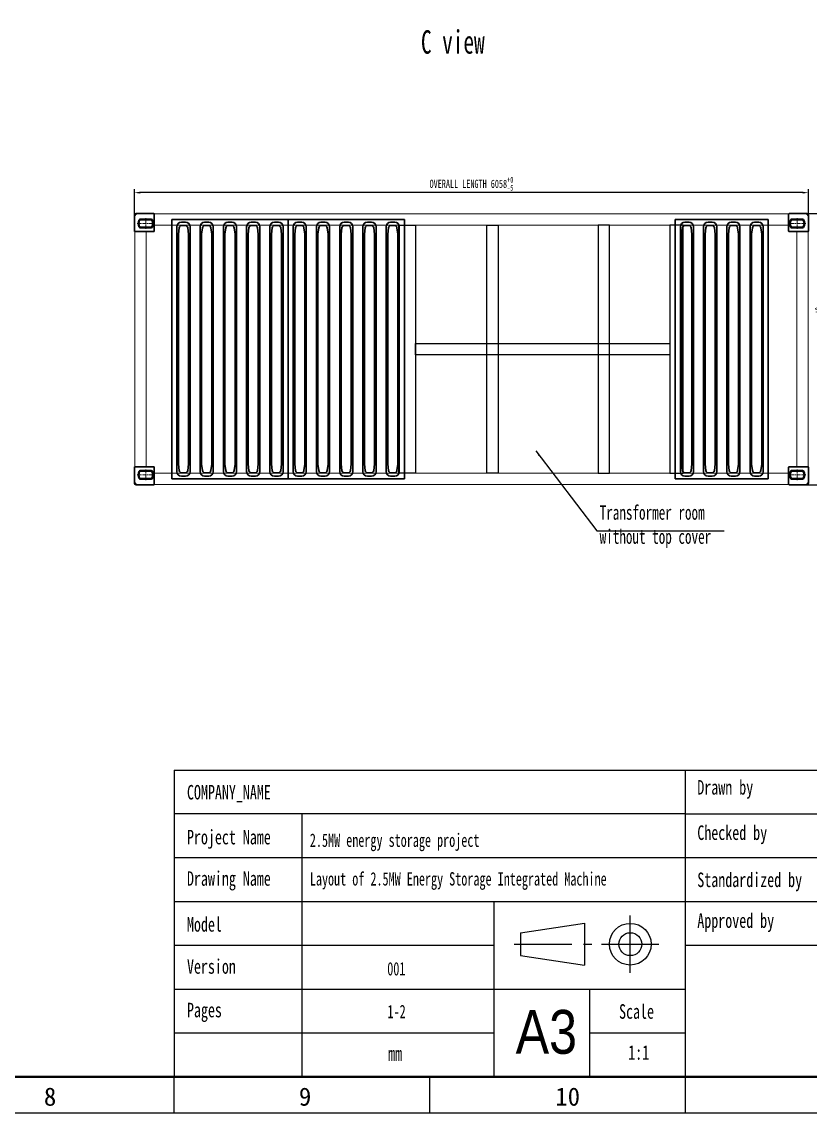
# Model space of a CAD drawing. Header units: millimetres. Extents: x 55614 to 110757, y -66981 to -47484.
# Drawn here: x 72626 to 79712, y -66981 to -57167 of the extents above; entities that cross this region are included whole.
import ezdxf

# ---------------------------------------------------------------- set-up
doc = ezdxf.new("R2010")
doc.units = ezdxf.units.MM
doc.linetypes.add('CENTER', pattern=[50.8, 31.75, -6.35, 6.35, -6.35])
doc.layers.get('0').update_dxf_attribs({"lineweight": 15})
doc.layers.get('Defpoints').update_dxf_attribs({"lineweight": 15})
for name, color, linetype, lineweight in [('AM_0', 7, 'Continuous', 30), ('AM_7', 4, 'CENTER', 15), ('THICK', 7, 'Continuous', 0), ('标注', 1, 'Continuous', 18)]:
    doc.layers.add(name, color=color, linetype=linetype, lineweight=lineweight)
doc.layers.add('FORM', color=7, linetype='Continuous')
doc.layers.add('LY_Partlib2', color=7, linetype='Continuous')
doc.styles.add('KEHUA', font='STFANGSO.TTF')
doc.styles.get("Standard").update_dxf_attribs({"font": 'isocp.shx', "width": 0.707, "bigfont": 'hztxt.shx'})
doc.styles.add('仿宋', font='仿宋_GB2312.ttf', dxfattribs={"width": 0.8})
doc.styles.add('标准', font='simsun.ttc', dxfattribs={"width": 0.667})
doc.dimstyles.new('12倍', dxfattribs={"dimscale": 21, "dimtxt": 3.5, "dimasz": 2.5, "dimexe": 1.5, "dimexo": 0, "dimgap": 1, "dimtad": 1, "dimtoh": 1, "dimdsep": 46, "dimtxsty": '仿宋', "dimcen": 2.5, "dimdle": 5, "dimclrd": 4, "dimclre": 4, "dimclrt": 3, "dimadec": 0, "dimazin": 0, "dimtfac": 1, "dimtmove": 0, "dimatfit": 3, "dimfxl": 1, "dimtolj": 1, "dimarcsym": 0})

# ---------------------------------------------------------------- blocks, each defined once
blk = doc.blocks.new('1')
at = {"layer": 'FORM', "color": 8}
for p, q in [((2086.63, 2725.7), (2086.63, 2683.47)), ((2086.63, 2725.7), (2222.37, 2725.7)), ((2157.01, 2683.47), (2157.01, 2725.7)), ((2157.01, 2719.67), (2086.63, 2719.67)), ((2104.22, 2719.67), (2104.22, 2683.47)), ((2157.01, 2719.67), (2222.37, 2719.67)), ((2086.63, 2713.64), (2222.37, 2713.64)), ((2086.63, 2707.6), (2222.37, 2707.6)), ((2130.62, 2707.6), (2130.62, 2683.47)), ((2086.63, 2701.57), (2130.62, 2701.57)), ((2157.01, 2701.57), (2222.37, 2701.57)), ((2086.63, 2695.54), (2157.01, 2695.54)), ((2143.82, 2695.54), (2143.82, 2683.47)), ((2086.63, 2689.5), (2130.62, 2689.5)), ((2143.82, 2689.5), (2157.01, 2689.5))]:
    blk.add_line(p, q, dxfattribs=at)
at = {"layer": 'FORM', "color": 8, "ltscale": 0.3}
for p, q in [((2134.33, 2703.3), (2143.11, 2704.6)), ((2143.11, 2704.6), (2143.11, 2698.85)), ((2134.33, 2703.3), (2134.33, 2700.14)), ((2134.33, 2700.14), (2143.11, 2698.85))]:
    blk.add_line(p, q, dxfattribs=at)
at = {"layer": 'FORM', "color": 5, "linetype": 'CENTER', "ltscale": 0.25}
for p, q in [((2149.42, 2697.77), (2149.42, 2705.67)), ((2133.44, 2701.72), (2144.11, 2701.72)), ((2145.47, 2701.72), (2153.37, 2701.72))]:
    blk.add_line(p, q, dxfattribs=at)
at = {"layer": 'FORM', "color": 4}
for p, q in [((2086.63, 2678.44), (2086.63, 2683.47)), ((2121.82, 2678.44), (2121.82, 2683.47)), ((2157.01, 2678.44), (2157.01, 2683.47))]:
    blk.add_line(p, q, dxfattribs=at)
at = {"layer": 'FORM', "color": 6}
blk.add_lwpolyline([(1805.08, 2977.08), (2227.4, 2977.08), (2227.4, 2678.44), (1805.08, 2678.44)], close=True, dxfattribs=at)
at = {"layer": 'FORM', "color": 8, "lineweight": 40}
blk.add_lwpolyline([(1810.11, 2683.47), (2222.37, 2683.47), (2222.37, 2972.06), (1810.11, 2972.06)], close=True, dxfattribs=at)
at = {"layer": 'FORM', "color": 8, "ltscale": 0.3}
for radius in [2.87, 1.58]:
    blk.add_circle((2149.42, 2701.72), radius, dxfattribs=at)
at = {"lineweight": -3, "char_height": 2, "attachment_point": 1}
for s, insert, width in [('{\\fSimSun|b0|i0|c134|p2;Drawn by}', (2158.65, 2724.33), 10.3452), ('{\\fSimSun|b0|i0|c134|p2;COMPANY_NAME}', (2088.39, 2723.65), 12.2033), ('{\\fSimSun|b0|i0|c134|p2;Checked by}', (2158.65, 2718.08), 11.65), ('{\\fSimSun|b0|i0|c134|p2;Project Name}', (2088.39, 2717.47), 16.3391), ('{\\fSimSun|b0|i0|c134|p2;Drawing Name }', (2088.39, 2711.77), 17.0089), ('{\\fSimSun|b0|i0|c134|p2;Standardized by}', (2158.65, 2711.59), 20.0174), ('{\\fSimSun|b0|i0|c134|p2;Approved by}', (2158.65, 2705.97), 16.8607), ('{\\fSimSun|b0|i0|c134|p2;Model}', (2088.39, 2705.45), 11.3587), ('{\\fSimSun|b0|i0|c134|p2;Version}', (2088.39, 2699.65), 9.1743), ('{\\fSimSun|b0|i0|c134|p2;Pages}', (2088.39, 2693.65), 8.3588), ('{\\fSimSun|b0|i0|c134|p2;Scale}', (2147.88, 2693.45), 8.8074), ('{\\fSimSun|b0|i0|c134|p2;mm}', (2116.09, 2687.65), 8.3588), ('{\\fSimSun|b0|i0|c134|p2;1:1}', (2149.14, 2687.8), 8.3588)]:
    blk.add_mtext(s, dxfattribs=dict(at, insert=insert, width=width))
at = {"layer": 'FORM', "color": 4, "style": 'KEHUA'}
for s, height, p in [('8', 2.51, (2068.69, 2679.47)), ('9', 2.51, (2103.8, 2679.47)), ('10', 2.514, (2139.09, 2679.47))]:
    blk.add_text(s, height=height, dxfattribs=at).set_placement(p)
at = {"layer": 'FORM', "color": 8, "insert": (2133.64, 2692.66), "char_height": 6.0331, "width": 13.9728, "attachment_point": 1, "style": 'KEHUA'}
blk.add_mtext('{\\fArial Narrow|b0|i0|c0|p34;A3}', dxfattribs=at)
blk = doc.blocks.new('*D1525')
at = {"layer": 'Defpoints', "color": 0}
for p in [(73638.4, -58703.5), (73638.4, -58953), (79696.4, -58953)]:
    blk.add_point(p, dxfattribs=at)
at = {"layer": 'THICK', "color": 4, "linetype": 'Continuous', "lineweight": -2}
for p, q in [((73638.4, -58953), (73638.4, -58672)), ((79696.4, -58953), (79696.4, -58672)), ((79643.9, -58703.5), (73690.9, -58703.5))]:
    blk.add_line(p, q, dxfattribs=at)
at = {"layer": 'THICK', "color": 4}
for points in [[(73690.9, -58694.7), (73690.9, -58712.2), (73638.4, -58703.5)], [(79643.9, -58712.2), (79643.9, -58694.7), (79696.4, -58703.5)]]:
    blk.add_solid(points, dxfattribs=at)
at = {"layer": 'THICK', "color": 3, "lineweight": -3, "insert": (76667.4, -58623.7), "char_height": 73.5, "attachment_point": 5, "style": '标准'}
blk.add_mtext('\\A1;OVERALL LENGTH {\\A1;6058{\\H0.7x;\\S+0^ -5;}}', dxfattribs=at)
blk = doc.blocks.new('*D1526')
at = {"layer": 'Defpoints', "color": 0}
for p in [(79641.6, -58892), (79641.6, -61330), (79895.5, -61330)]:
    blk.add_point(p, dxfattribs=at)
at = {"layer": 'THICK', "color": 4, "linetype": 'Continuous', "lineweight": -2}
for p, q in [((79641.6, -58892), (79927, -58892)), ((79895.5, -58944.5), (79895.5, -61277.5)), ((79641.6, -61330), (79927, -61330))]:
    blk.add_line(p, q, dxfattribs=at)
at = {"layer": 'THICK', "color": 4}
for points in [[(79904.2, -58944.5), (79886.7, -58944.5), (79895.5, -58892)], [(79886.7, -61277.5), (79904.2, -61277.5), (79895.5, -61330)]]:
    blk.add_solid(points, dxfattribs=at)
at = {"layer": 'THICK', "color": 3, "lineweight": -3, "insert": (79815.7, -60111), "char_height": 73.5, "attachment_point": 5, "rotation": 90, "style": '标准'}
blk.add_mtext('\\A1;OVERALL HEIGHT {\\A1;2438{\\H0.7x;\\S+0^ -5;}}', dxfattribs=at)
blk = doc.blocks.new('EYT57U4')
at = {"layer": 'AM_0'}
for p, q in [((24761.9, 5416.6), (24761.9, 7748.6)), ((24761.9, 7748.6), (25597.9, 7748.6)), ((24807.4, 7683.6), (24807.4, 5481.6)), ((24828.2, 7673.7), (24820.9, 7615.6)), ((24847.4, 7723.6), (24885.4, 7723.6)), ((24853, 7695.6), (24879.8, 7695.6)), ((24911.9, 7615.6), (24904.6, 7673.7)), ((24925.4, 7683.6), (24925.4, 5481.6)), ((25016.4, 7683.6), (25016.4, 5481.6)), ((25037.2, 7673.7), (25029.9, 7615.6)), ((25056.4, 7723.6), (25094.4, 7723.6)), ((25062, 7695.6), (25088.8, 7695.6)), ((25120.9, 7615.6), (25113.6, 7673.7)), ((25134.4, 7683.6), (25134.4, 5481.6)), ((25225.4, 7683.6), (25225.4, 5481.6)), ((25246.2, 7673.7), (25238.9, 7615.6)), ((25265.4, 7723.6), (25303.4, 7723.6)), ((25271, 7695.6), (25297.8, 7695.6)), ((25329.9, 7615.6), (25322.6, 7673.7)), ((25343.4, 7683.6), (25343.4, 5481.6)), ((25434.4, 7683.6), (25434.4, 5481.6)), ((25455.2, 7673.7), (25447.9, 7615.6)), ((25474.4, 7723.6), (25512.4, 7723.6)), ((25480, 7695.6), (25506.8, 7695.6)), ((25538.9, 7615.6), (25531.6, 7673.7)), ((25552.4, 7683.6), (25552.4, 5481.6)), ((25597.9, 5416.6), (25597.9, 7748.6)), ((24820.9, 7615.6), (24820.9, 5549.6)), ((24911.9, 7615.6), (24911.9, 5549.6)), ((25029.9, 7615.6), (25029.9, 5549.6)), ((25120.9, 7615.6), (25120.9, 5549.6)), ((25238.9, 7615.6), (25238.9, 5549.6)), ((25329.9, 7615.6), (25329.9, 5549.6)), ((25447.9, 7615.6), (25447.9, 5549.6)), ((25538.9, 7615.6), (25538.9, 5549.6)), ((24828.2, 5491.5), (24820.9, 5549.6)), ((24911.9, 5549.6), (24904.6, 5491.5)), ((25037.2, 5491.5), (25029.9, 5549.6)), ((25120.9, 5549.6), (25113.6, 5491.5)), ((25246.2, 5491.5), (25238.9, 5549.6)), ((25329.9, 5549.6), (25322.6, 5491.5)), ((25455.2, 5491.5), (25447.9, 5549.6)), ((25538.9, 5549.6), (25531.6, 5491.5)), ((24761.9, 5416.6), (25597.9, 5416.6)), ((24847.4, 5441.6), (24885.4, 5441.6)), ((24853, 5469.6), (24879.8, 5469.6)), ((25056.4, 5441.6), (25094.4, 5441.6)), ((25062, 5469.6), (25088.8, 5469.6)), ((25265.4, 5441.6), (25303.4, 5441.6)), ((25271, 5469.6), (25297.8, 5469.6)), ((25474.4, 5441.6), (25512.4, 5441.6)), ((25480, 5469.6), (25506.8, 5469.6))]:
    blk.add_line(p, q, dxfattribs=at)
for centre, radius, start, end in [((24847.4, 7683.6), 40, 90, 180), ((24853, 7670.6), 25, 90, 172.87498), ((24879.8, 7670.6), 25, 7.12502, 90), ((24885.4, 7683.6), 40, 0, 90), ((25056.4, 7683.6), 40, 90, 180), ((25062, 7670.6), 25, 90, 172.87498), ((25088.8, 7670.6), 25, 7.12502, 90), ((25094.4, 7683.6), 40, 0, 90), ((25265.4, 7683.6), 40, 90, 180), ((25271, 7670.6), 25, 90, 172.87498), ((25297.8, 7670.6), 25, 7.12502, 90), ((25303.4, 7683.6), 40, 0, 90), ((25474.4, 7683.6), 40, 90, 180), ((25480, 7670.6), 25, 90, 172.87498), ((25506.8, 7670.6), 25, 7.12502, 90), ((25512.4, 7683.6), 40, 0, 90), ((24847.4, 5481.6), 40, 180, 270), ((24853, 5494.6), 25, 187.12502, 270), ((24879.8, 5494.6), 25, 270, 352.87498), ((24885.4, 5481.6), 40, 270, 0), ((25056.4, 5481.6), 40, 180, 270), ((25062, 5494.6), 25, 187.12502, 270), ((25088.8, 5494.6), 25, 270, 352.87498), ((25094.4, 5481.6), 40, 270, 0), ((25265.4, 5481.6), 40, 180, 270), ((25271, 5494.6), 25, 187.12502, 270), ((25297.8, 5494.6), 25, 270, 352.87498), ((25303.4, 5481.6), 40, 270, 0), ((25474.4, 5481.6), 40, 180, 270), ((25480, 5494.6), 25, 187.12502, 270), ((25506.8, 5494.6), 25, 270, 352.87498), ((25512.4, 5481.6), 40, 270, 0)]:
    blk.add_arc(centre, radius, start, end, dxfattribs=at)
blk = doc.blocks.new('EYT5U67U65')
at = {"layer": 'AM_0'}
for p, q in [((871057.3, -62404.9), (871057.3, -60072.9)), ((871057.3, -60072.9), (872102.3, -60072.9)), ((871102.8, -60137.9), (871102.8, -62339.9)), ((871123.5, -60147.8), (871116.3, -60205.9)), ((871142.8, -60097.9), (871180.8, -60097.9)), ((871148.3, -60125.9), (871175.2, -60125.9)), ((871207.3, -60205.9), (871200, -60147.8)), ((871220.8, -60137.9), (871220.8, -62339.9)), ((871311.8, -60137.9), (871311.8, -62339.9)), ((871332.5, -60147.8), (871325.3, -60205.9)), ((871351.8, -60097.9), (871389.8, -60097.9)), ((871357.3, -60125.9), (871384.2, -60125.9)), ((871416.3, -60205.9), (871409, -60147.8)), ((871429.8, -60137.9), (871429.8, -62339.9)), ((871520.8, -60137.9), (871520.8, -62339.9)), ((871541.5, -60147.8), (871534.3, -60205.9)), ((871560.8, -60097.9), (871598.8, -60097.9)), ((871566.3, -60125.9), (871593.2, -60125.9)), ((871625.3, -60205.9), (871618, -60147.8)), ((871638.8, -60137.9), (871638.8, -62339.9)), ((871729.8, -60137.9), (871729.8, -62339.9)), ((871750.5, -60147.8), (871743.3, -60205.9)), ((871769.8, -60097.9), (871807.8, -60097.9)), ((871775.3, -60125.9), (871802.2, -60125.9)), ((871834.3, -60205.9), (871827, -60147.8)), ((871847.8, -60137.9), (871847.8, -62339.9)), ((871938.8, -60137.9), (871938.8, -62339.9)), ((871959.5, -60147.8), (871952.3, -60205.9)), ((871978.8, -60097.9), (872016.8, -60097.9)), ((871984.3, -60125.9), (872011.2, -60125.9)), ((872043.3, -60205.9), (872036, -60147.8)), ((872056.8, -60137.9), (872056.8, -62339.9)), ((872102.3, -62404.9), (872102.3, -60072.9)), ((871116.3, -60205.9), (871116.3, -62271.9)), ((871207.3, -60205.9), (871207.3, -62271.9)), ((871325.3, -60205.9), (871325.3, -62271.9)), ((871416.3, -60205.9), (871416.3, -62271.9)), ((871534.3, -60205.9), (871534.3, -62271.9)), ((871625.3, -60205.9), (871625.3, -62271.9)), ((871743.3, -60205.9), (871743.3, -62271.9)), ((871834.3, -60205.9), (871834.3, -62271.9)), ((871952.3, -60205.9), (871952.3, -62271.9)), ((872043.3, -60205.9), (872043.3, -62271.9)), ((871123.5, -62330), (871116.3, -62271.9)), ((871207.3, -62271.9), (871200, -62330)), ((871332.5, -62330), (871325.3, -62271.9)), ((871416.3, -62271.9), (871409, -62330)), ((871541.5, -62330), (871534.3, -62271.9)), ((871625.3, -62271.9), (871618, -62330)), ((871750.5, -62330), (871743.3, -62271.9)), ((871834.3, -62271.9), (871827, -62330)), ((871959.5, -62330), (871952.3, -62271.9)), ((872043.3, -62271.9), (872036, -62330)), ((871057.3, -62404.9), (872102.3, -62404.9)), ((871142.8, -62379.9), (871180.8, -62379.9)), ((871148.3, -62351.9), (871175.2, -62351.9)), ((871351.8, -62379.9), (871389.8, -62379.9)), ((871357.3, -62351.9), (871384.2, -62351.9)), ((871560.8, -62379.9), (871598.8, -62379.9)), ((871566.3, -62351.9), (871593.2, -62351.9)), ((871769.8, -62379.9), (871807.8, -62379.9)), ((871775.3, -62351.9), (871802.2, -62351.9)), ((871978.8, -62379.9), (872016.8, -62379.9)), ((871984.3, -62351.9), (872011.2, -62351.9))]:
    blk.add_line(p, q, dxfattribs=at)
for centre, radius, start, end in [((871142.8, -60137.9), 40, 90, 180), ((871148.3, -60150.9), 25, 90, 172.87498), ((871175.2, -60150.9), 25, 7.12502, 90), ((871180.8, -60137.9), 40, 0, 90), ((871351.8, -60137.9), 40, 90, 180), ((871357.3, -60150.9), 25, 90, 172.87498), ((871384.2, -60150.9), 25, 7.12502, 90), ((871389.8, -60137.9), 40, 0, 90), ((871560.8, -60137.9), 40, 90, 180), ((871566.3, -60150.9), 25, 90, 172.87498), ((871593.2, -60150.9), 25, 7.12502, 90), ((871598.8, -60137.9), 40, 0, 90), ((871769.8, -60137.9), 40, 90, 180), ((871775.3, -60150.9), 25, 90, 172.87498), ((871802.2, -60150.9), 25, 7.12502, 90), ((871807.8, -60137.9), 40, 0, 90), ((871978.8, -60137.9), 40, 90, 180), ((871984.3, -60150.9), 25, 90, 172.87498), ((872011.2, -60150.9), 25, 7.12502, 90), ((872016.8, -60137.9), 40, 0, 90), ((871142.8, -62339.9), 40, 180, 270), ((871148.3, -62326.9), 25, 187.12502, 270), ((871175.2, -62326.9), 25, 270, 352.87498), ((871180.8, -62339.9), 40, 270, 0), ((871351.8, -62339.9), 40, 180, 270), ((871357.3, -62326.9), 25, 187.12502, 270), ((871384.2, -62326.9), 25, 270, 352.87498), ((871389.8, -62339.9), 40, 270, 0), ((871560.8, -62339.9), 40, 180, 270), ((871566.3, -62326.9), 25, 187.12502, 270), ((871593.2, -62326.9), 25, 270, 352.87498), ((871598.8, -62339.9), 40, 270, 0), ((871769.8, -62339.9), 40, 180, 270), ((871775.3, -62326.9), 25, 187.12502, 270), ((871802.2, -62326.9), 25, 270, 352.87498), ((871807.8, -62339.9), 40, 270, 0), ((871978.8, -62339.9), 40, 180, 270), ((871984.3, -62326.9), 25, 187.12502, 270), ((872011.2, -62326.9), 25, 270, 352.87498), ((872016.8, -62339.9), 40, 270, 0)]:
    blk.add_arc(centre, radius, start, end, dxfattribs=at)

msp = doc.modelspace()

# ---------------------------------------------------------------- linework, layer by layer
for p, q in [((73816.372, -58894.951), (79518.372, -58894.951)), ((73642.372, -61167.951), (73642.372, -59053.951)), ((73742.372, -61167.951), (73742.372, -59053.951)), ((73816.372, -58994.951), (79518.372, -58994.951)), ((79592.372, -61167.951), (79592.372, -59053.951)), ((79692.372, -61167.951), (79692.372, -59053.951)), ((73816.372, -61226.951), (79518.372, -61226.951)), ((73816.372, -61326.951), (79518.372, -61326.951))]:
    msp.add_line(p, q)
at = {"lineweight": -3}
for points in [[(76014.372, -58994.951), (76164.372, -58994.951), (76164.372, -61226.951), (76014.372, -61226.951)], [(78569.373, -58994.951), (78449.373, -58994.951), (78449.373, -61226.951), (78569.373, -61226.951)]]:
    msp.add_lwpolyline(points, close=True, dxfattribs=at)
at = {"color": 1, "lineweight": -3}
for points in [[(76806.872, -58994.951), (76906.872, -58994.951), (76906.872, -61226.951), (76806.872, -61226.951)], [(77906.872, -58994.951), (77806.872, -58994.951), (77806.872, -61226.951), (77906.872, -61226.951)], [(76164.372, -60060.951), (78449.373, -60060.951), (78449.373, -60160.951), (76164.372, -60160.951)]]:
    msp.add_lwpolyline(points, close=True, dxfattribs=at)
at = {"layer": 'AM_0'}
for p, q in [((73816.372, -58895.951), (73816.372, -59045.951)), ((79518.372, -58895.951), (79518.372, -59045.951)), ((73707.372, -59053.951), (73642.372, -59053.951)), ((79627.372, -59053.951), (79692.372, -59053.951)), ((73707.372, -61167.95), (73642.372, -61167.95)), ((73816.372, -61325.951), (73816.372, -61175.951)), ((79518.372, -61325.951), (79518.372, -61175.951)), ((79627.372, -61167.95), (79692.372, -61167.95))]:
    msp.add_line(p, q, dxfattribs=at)
for points in [[(73638.372, -59047.951, 0.41421356), (73644.372, -59053.951), (73810.372, -59053.951, 0.41421356), (73816.372, -59047.951), (73816.372, -58897.951, 0.41421356), (73810.372, -58891.951), (73652.872, -58891.951, 0.41421356), (73638.372, -58906.451)], [(73678.872, -59012.115, 0.28173698), (73690.448, -59019.201), (73789.295, -59019.201, 0.28173698), (73800.872, -59012.115, 0.2406514), (73800.872, -58949.786, 0.28173698), (73789.295, -58942.701), (73690.448, -58942.701, 0.28173698), (73678.872, -58949.786, 0.2406514)], [(73684.66, -59009.158, 0.28173698), (73690.448, -59012.701), (73789.295, -59012.701, 0.28173698), (73795.084, -59009.158, 0.2406514), (73795.084, -58952.743, 0.28173698), (73789.295, -58949.201), (73690.448, -58949.201, 0.28173698), (73684.66, -58952.743, 0.2406514)], [(79696.372, -59047.951, -0.41421356), (79690.372, -59053.951), (79524.372, -59053.951, -0.41421356), (79518.372, -59047.951), (79518.372, -58897.951, -0.41421356), (79524.372, -58891.951), (79681.872, -58891.951, -0.41421356), (79696.372, -58906.451)], [(79655.872, -59012.115, -0.28173698), (79644.295, -59019.201), (79545.448, -59019.201, -0.28173698), (79533.872, -59012.115, -0.2406514), (79533.872, -58949.786, -0.28173698), (79545.448, -58942.701), (79644.295, -58942.701, -0.28173698), (79655.872, -58949.786, -0.2406514)], [(79650.084, -59009.158, -0.28173698), (79644.295, -59012.701), (79545.448, -59012.701, -0.28173698), (79539.66, -59009.158, -0.2406514), (79539.66, -58952.743, -0.28173698), (79545.448, -58949.201), (79644.295, -58949.201, -0.28173698), (79650.084, -58952.743, -0.2406514)], [(73638.372, -61173.951, -0.41421356), (73644.372, -61167.951), (73810.372, -61167.951, -0.41421356), (73816.372, -61173.951), (73816.372, -61323.951, -0.41421356), (73810.372, -61329.951), (73652.872, -61329.951, -0.41421356), (73638.372, -61315.451)], [(73678.872, -61209.786, -0.28173698), (73690.448, -61202.701), (73789.295, -61202.701, -0.28173698), (73800.872, -61209.786, -0.2406514), (73800.872, -61272.115, -0.28173698), (73789.295, -61279.201), (73690.448, -61279.201, -0.28173698), (73678.872, -61272.115, -0.2406514)], [(73684.66, -61212.743, -0.28173698), (73690.448, -61209.201), (73789.295, -61209.201, -0.28173698), (73795.084, -61212.743, -0.2406514), (73795.084, -61269.158, -0.28173698), (73789.295, -61272.701), (73690.448, -61272.701, -0.28173698), (73684.66, -61269.158, -0.2406514)], [(79696.372, -61173.951, 0.41421356), (79690.372, -61167.951), (79524.372, -61167.951, 0.41421356), (79518.372, -61173.951), (79518.372, -61323.951, 0.41421356), (79524.372, -61329.951), (79681.872, -61329.951, 0.41421356), (79696.372, -61315.451)], [(79655.872, -61209.786, 0.28173698), (79644.295, -61202.701), (79545.448, -61202.701, 0.28173698), (79533.872, -61209.786, 0.2406514), (79533.872, -61272.115, 0.28173698), (79545.448, -61279.201), (79644.295, -61279.201, 0.28173698), (79655.872, -61272.115, 0.2406514)], [(79650.084, -61212.743, 0.28173698), (79644.295, -61209.201), (79545.448, -61209.201, 0.28173698), (79539.66, -61212.743, 0.2406514), (79539.66, -61269.158, 0.28173698), (79545.448, -61272.701), (79644.295, -61272.701, 0.28173698), (79650.084, -61269.158, 0.2406514)]]:
    msp.add_lwpolyline(points, format="xyb", close=True, dxfattribs=at)
for centre, start, end in [((73668.372, -58921.951), 90, 180), ((79666.372, -58921.951), 0, 90), ((73668.372, -61299.951), 180, 270), ((79666.372, -61299.951), 270, 0)]:
    msp.add_arc(centre, 30, start, end, dxfattribs=at)
at = {"layer": 'AM_7'}
for p, q in [((73663.372, -58980.951), (73811.372, -58980.951)), ((73739.872, -59027.951), (73739.872, -58933.951)), ((79671.372, -58980.951), (79523.372, -58980.951)), ((79594.872, -59027.951), (79594.872, -58933.951)), ((73739.872, -61193.951), (73739.872, -61287.951)), ((79594.872, -61193.951), (79594.872, -61287.951)), ((73663.372, -61240.951), (73811.372, -61240.951)), ((79671.372, -61240.951), (79523.372, -61240.951))]:
    msp.add_line(p, q, dxfattribs=at)

# ---------------------------------------------------------------- block references
at = {"lineweight": -3}
for p in [(-797082.902, 1127.921), (-796037.902, 1127.921)]:
    msp.add_blockref('EYT5U67U65', p, dxfattribs=at)
at = {"layer": 'LY_Partlib2', "xscale": 65.28547535580151, "yscale": 65.28547535580151, "zscale": 65.28547535580151}
msp.add_blockref('1', (-62231.106, -241844.639), dxfattribs=at)
at = {"layer": 'THICK', "lineweight": -3}
msp.add_blockref('EYT57U4', (53737.481, -66693.558), dxfattribs=at)

# ---------------------------------------------------------------- texts
at = {"color": 34, "lineweight": 15, "insert": (76213.902, -57243.304), "char_height": 210, "attachment_point": 1, "style": '标准'}
msp.add_mtext('C view', dxfattribs=at)
at = {"layer": 'THICK', "lineweight": -3, "char_height": 120, "attachment_point": 1, "style": '标准'}
for s, insert, width in [('2.5MW energy storage project', (75214.878, -64466.512), 2238.16732), ('Layout of 2.5MW Energy Storage Integrated Machine', (75214.878, -64814.098), 3418.54812), ('001', (75910.656, -65622.234), 2238.16732), ('1-2', (75912.752, -66007.007), 2238.16732)]:
    msp.add_mtext(s, dxfattribs=dict(at, insert=insert, width=width))
at = {"layer": '标注', "color": 1, "insert": (77819.662, -62115.336), "char_height": 130, "width": 1225.79335, "attachment_point": 7, "style": '标准'}
msp.add_mtext('Transformer room without top cover \\P{\\f宋体|b0|i0|c134|p2; }', dxfattribs=at)

# ---------------------------------------------------------------- dimensions: what is measured, and where the dimension line sits
at = {"layer": 'THICK', "lineweight": -3}
dim = msp.add_linear_dim(base=(73638.372, -58703.488), p1=(79696.372, -58953.04), p2=(73638.372, -58953.04), angle=180, text='OVERALL LENGTH {\\A1;<>{\\H0.7x;\\S+0^ -5;}}', dimstyle='12倍', override={"dimtxsty": '标准'}, dxfattribs=at)
dim.commit()
dim.dimension.update_dxf_attribs({"geometry": '*D1525', "text_midpoint": (76667.372, -58703.488), "dimtype": 160})
dim = msp.add_linear_dim(base=(79895.464, -61329.951), p1=(79641.584, -58891.951), p2=(79641.584, -61329.951), angle=270, text='OVERALL HEIGHT {\\A1;<>{\\H0.7x;\\S+0^ -5;}}', dimstyle='12倍', override={"dimtxsty": '标准'}, dxfattribs=at)
dim.commit()
dim.dimension.update_dxf_attribs({"geometry": '*D1526', "text_midpoint": (79815.671, -60110.951)})

# ---------------------------------------------------------------- leaders
at = {"lineweight": -3}
msp.add_leader([(77245.539, -61025.982), (77794.589, -61743.961), (78939.001, -61743.961)], dimstyle='12倍', override={"dimtad": 0}, dxfattribs=at)

doc.saveas('drawing.dxf')
